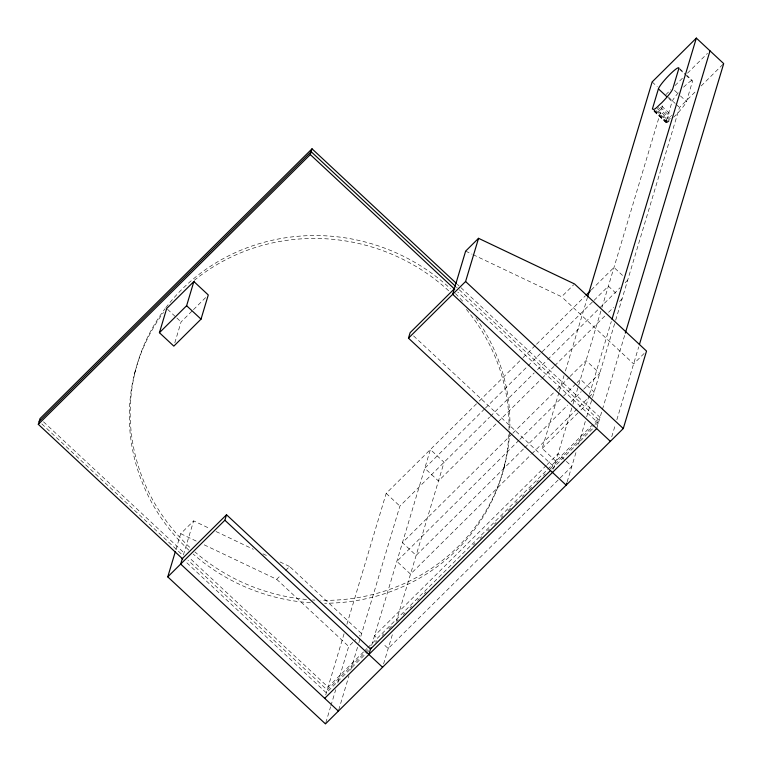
<?xml version="1.0" encoding="UTF-8"?>
<svg xmlns="http://www.w3.org/2000/svg" width="762" height="762" viewBox="0 0 762 762"><rect width="100%" height="100%" fill="white"/><g stroke="black" fill="none" stroke-linecap="round" stroke-linejoin="round"><path stroke-width="0.57" stroke-dasharray="3.81 2.86" d="M678.323 92.802A14.916 2.076 -47 0 0 672.103 101.603L666.055 121.758C665.75 123.701 668.407 121.701 669.017 121.225L656.187 109.271M134.455 374.028L135.322 371.142M174.812 342.824L181.08 321.935L192.615 310.496M175.946 549.602L180.718 533.686L193.634 520.875L209.636 528.476M183.404 554.974L193.634 520.875M325.726 694.915L344.853 631.146M346.901 624.316L386.191 493.357L478.393 401.917M325.803 722.757L330.584 706.812M330.927 705.679L335.709 689.734M337.766 682.895L348.701 646.452L355.968 639.242M338.719 709.946L348.977 675.78M350.682 670.093L358.54 643.9M358.883 642.766L399.879 506.111L489.547 417.176M371.627 645.385L430.397 449.523L444.075 462.277L396.583 620.563M383.572 663.95L392.83 633.089M503.901 467.658L504.768 464.782M555.86 461.191L542.182 448.437L558.908 392.668M559.251 391.525L564.032 375.59M565.394 371.037L587.254 298.19M553.479 469.135L572.595 405.422M572.938 404.279L578.396 386.067M578.739 384.934L601.618 308.667M601.961 307.534L662.74 104.937M589.112 395.497L586.378 404.603L579.701 411.223M589.455 394.354L611.305 321.516M567.166 481.87L576.415 451.047M578.463 444.217L585.292 421.462M586.654 416.909L592.112 398.707M592.455 397.573L615.325 321.345M615.667 320.202L679.494 107.442L696.173 90.907M673.637 117.243L675.065 115.853A14.916 2.076 -47 0 0 686.457 101.527L692.496 81.372L686.514 75.79M596.694 428.587L602.104 410.528M602.447 409.394L624.983 334.27M611.734 436.788L615.496 424.253M616.858 419.729L638.699 346.91M193.443 309.677L207.455 295.78M665.817 94.688L670.817 89.726M674.989 85.592L683.333 77.324M687.495 73.19L707.517 53.34M701.183 85.944L722.862 64.437M204.178 544.84L276.692 579.311L280.721 575.31M285.569 570.509L289.608 566.499L361.617 633.632L359.197 636.041M473.097 254.679L561.604 296.751L573.71 284.74M479.241 401.079L522.189 358.483M523.027 357.645L535.667 345.119M536.505 344.281L585.349 295.847M591.245 289.998L613.991 267.443L622.535 275.415M484.575 408.937L424.777 468.239L438.455 480.993L497.415 422.529M485.413 408.099L593.217 301.19M594.055 300.361L608.371 286.16L616.925 294.132M490.395 416.338L534.191 372.913M537.553 369.57L546.821 360.378M547.659 359.55L620.087 287.722M625.145 282.702L627.669 280.197L625.954 278.606M498.253 421.691L541.201 379.095M542.049 378.266L553.841 366.57M554.679 365.731L605.209 315.62M608.581 312.277L613.629 307.267M619.525 301.419L622.049 298.914L620.344 297.323M511.931 434.073L402.45 542.649L416.138 555.412L523.932 448.504M512.778 433.235L554.041 392.316M557.413 388.972L569.204 377.276M570.043 376.447L586.045 360.578L599.732 373.332L582.044 390.868M518.951 440.265L396.84 561.365L410.518 574.119L530.952 454.685M519.798 439.426L562.747 396.831M563.585 395.992L576.224 383.467M577.063 382.629L580.434 379.286L594.112 392.049L589.064 397.059M524.77 447.665L567.728 405.07M571.09 401.726L581.196 391.706M531.79 453.847L588.216 397.888M542.182 448.437L578.872 412.042M644.109 353.482L633.613 363.893L561.604 296.751M546.316 465.401L374.513 635.784L377.933 638.975M547.154 464.563L558.108 453.704L571.786 466.458L388.191 648.538L383.067 643.757M363.541 651.92L328.07 687.105L189.709 558.108M364.388 651.081L366.922 648.567M367.77 647.729L546.84 470.135M547.688 469.297L600.056 417.357L459.953 286.741M367.751 649.767L327.203 689.981L187.976 560.175M375.352 642.233L377.038 640.556M382.105 635.527L383.8 633.851M388.868 628.831L391.401 626.316M396.469 621.287L398.155 619.611M403.222 614.591L404.917 612.915M409.985 607.886L411.671 606.209M417.586 600.342L419.271 598.675M424.339 593.646L426.034 591.969M473.335 545.059L475.021 543.382M480.089 538.353L481.784 536.677M487.699 530.819L489.385 529.142M494.452 524.113L496.138 522.437M501.215 517.408L502.901 515.741M507.968 510.711L510.502 508.197M515.569 503.168L517.255 501.491M522.332 496.472L524.018 494.795M529.085 489.766L531.619 487.251M536.686 482.232L538.382 480.555M543.449 475.526L545.135 473.85M550.202 468.82L594.131 425.263M594.97 424.424L599.199 420.233L456.486 287.188M368.875 650.681L326.336 692.858L185.366 561.432M551.869 469.192L593.331 428.082M596.646 424.796L598.332 423.12L457.781 292.084M465.63 251.127L472.03 254.175M216.027 531.524L253.355 549.269M262.947 553.831L267.214 555.85M280.006 561.937L289.608 566.499M180.718 533.686L196.71 541.296M679.666 68.637L685.648 74.219M686.505 75.019L692.487 80.601M679.675 69.418L685.657 74.99M674.484 90.364L679.609 95.145M680.466 95.945L686.457 101.527M652.139 81.934L657.263 86.716M668.379 97.079L675.218 103.461M676.075 104.251L679.494 107.442M668.684 98.412L672.103 101.603M661.664 106.08L671.932 115.653M660.387 107.271L670.655 116.834M658.33 107.547L670.303 118.71M657.206 108.48L670.036 120.444M656.158 110.69L668.122 121.853M654.548 110.338L667.369 122.301M654.082 110.595L666.055 121.758M653.948 110.604L666.769 122.558M654.006 111.071L666.331 122.644M654.091 111.366L666.064 122.53M457.343 284.302L459.086 285.931M413.585 335.918L554.136 466.954M386.191 493.357L399.879 506.111M167.526 309.305L175.993 317.202M176.841 317.992L181.08 321.935M276.692 579.311L348.701 646.452M43.51 421.815L184.48 553.241M41.777 423.882L182.747 555.308M683.6 87.173A14.916 2.076 -47 0 1 692.496 81.372M509.673 431.816A190.586 181.661 16.7 0 1 320.792 600.332M314.887 600.113A190.586 181.661 16.7 0 1 312.515 599.98M306.591 599.513A190.586 181.661 16.7 0 1 194.91 551.926M189.69 547.24A190.586 181.661 16.7 0 1 165.106 308.639M165.811 307.705A190.586 181.661 16.7 0 1 450.399 288.684M455.428 293.551A190.586 181.661 16.7 0 1 463.477 302.123M475.879 317.744A190.586 181.661 16.7 0 1 509.73 430.625M508.806 434.702A190.586 181.661 16.7 0 1 324.622 603.256M310.467 602.78A190.586 181.661 16.7 0 1 193.157 554.031M188.833 550.116A190.586 181.661 16.7 0 1 163.544 312.458M194.215 280.397A190.586 181.661 16.7 0 1 449.532 291.57M466.439 309.467A190.586 181.661 16.7 0 1 508.987 429.93"/><path stroke-width="1.14" d="M182.756 559.003L38.3 424.329L40.034 418.567L312.02 148.819L456.476 283.493M159.42 332.699L166.678 308.515L193.872 281.54L208.274 294.961L201.025 319.154L173.822 346.129L159.42 332.699L186.623 305.724L193.872 281.54M610.372 441.341L452.676 294.322L465.63 251.127L478.546 238.315L574.519 283.94L646.528 351.072L623.287 428.53L325.46 723.9L167.764 576.872L175.26 551.869M182.385 558.384L180.68 564.061L338.376 711.089M38.3 424.329L310.296 154.581L312.02 148.819M167.764 576.872L224.876 520.227L226.524 514.76L370.542 649.024M566.833 482.975L566.176 485.175L408.47 338.157L410.118 332.68L454.314 288.846M408.47 338.157L465.592 281.502L478.546 238.315M368.894 654.501L370.951 647.662M587.597 297.056L652.139 81.934L696.335 38.1L723.7 63.608L639.385 344.634M658.416 88.849L652.377 109.004C654.301 111.347 659.206 104.508 661.387 103.099A14.916 2.076 -47 0 0 672.77 88.773L678.818 68.618A14.916 2.076 -47 0 0 669.912 74.409A14.916 2.076 -47 0 0 658.416 88.849L666.969 96.822M611.991 319.24L696.335 38.1M625.326 333.127L710.013 50.854M39.167 421.443L311.163 151.705L455.609 286.379M182.318 558.594L226.524 514.76M586.197 295.008L590.407 290.827M370.265 649.3L550.183 470.868M324.698 698.335L596.694 428.587M465.592 281.502L623.287 428.53M310.296 154.581L454.752 289.255M186.623 305.724L201.025 319.154M224.876 520.227L382.581 667.255"/></g></svg>
